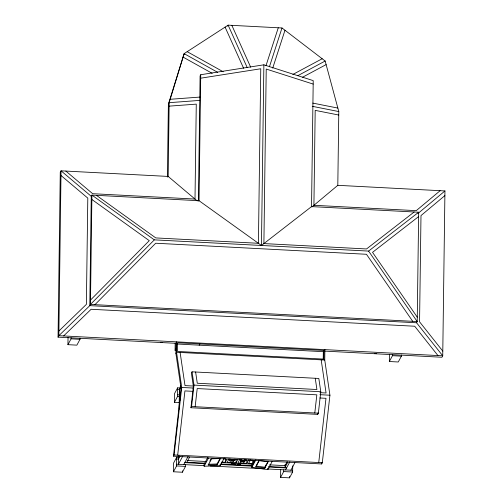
<?xml version="1.0" encoding="UTF-8"?>
<svg xmlns="http://www.w3.org/2000/svg" width="503" height="503" viewBox="0 0 503 503"><rect width="100%" height="100%" fill="white"/><g stroke="black" fill="none" stroke-linecap="round" stroke-linejoin="round"><path stroke-width="0.75" d="M176.39 343.342L58.052 337.142L60.266 172.278L61.045 170.819L168.178 176.434L197.264 200.974M80.015 338.154L80.002 339.311L76.871 345.146L67.943 344.674L68.037 337.444M67.943 344.674L71.074 338.84L71.086 337.683M418.678 212.222L368.592 251.085L154.32 239.862L90.452 304.428L89.798 305.648L416.559 322.769L417.213 321.555L418.678 212.222L311.539 206.607L261.453 245.47L199.05 200.716L91.917 195.101L91.263 196.315L89.798 305.648L58.838 335.683L58.052 337.142M167.411 177.106L168.386 104.134L184.136 53.639L228.129 25.15L281.994 27.973L325.158 61.026L338.796 111.565L337.809 185.324L311.898 206.978M168.178 176.434L169.165 102.675L184.136 53.639L217.617 72.313M185.532 464.665L185.506 466.4L182.382 472.235L173.453 471.77L173.566 463.093L176.698 457.258L178.93 457.372M179.59 402.626L174.384 402.35L174.497 393.673L177.628 387.838L180.602 387.995M176.566 350.365L175.075 350.289L175.176 343.059M173.453 456.183L181.08 388.662L175.893 353.49L176.031 343.071L176.685 341.858L176.547 352.27L181.728 387.448L174.107 454.964L173.453 456.183L321.656 463.948L322.31 462.729L329.93 395.213L324.749 360.035L324.888 349.623M173.453 471.77L176.578 465.935L176.698 457.258M174.384 402.35L177.509 396.515L177.628 387.838M178.502 455.793L178.389 464.294L182.734 456.19M179.131 409.071L179.389 389.668L180.476 387.643M179.452 403.934L179.558 396.125L180.596 394.182L180.577 395.723M180.269 399.979L180.338 394.666M182.382 472.235L182.4 470.789M198.408 201.15L200.087 75.94L200.735 74.721L263.874 64.818L313.224 80.618L311.539 206.607M199.05 200.716L200.735 74.721M221.653 462.062L225.375 462.257L225.419 458.786L223.936 458.705M229.676 459.723L230.695 459.195L229.676 459.723L230.085 461.113L233.197 461.276L235.033 460L234.266 459.384L235.033 460M230.085 461.113L229.682 459.377M231.493 463.188L231.474 464.577L235.303 464.275L232.254 463.118M233.197 461.276L235.039 459.654M229.117 458.705L227.161 462.351L236.089 462.817L236.133 459.346L233.901 459.226M240.39 460.283L241.409 459.755L240.39 460.283L240.799 461.672L243.911 461.836L245.747 460.566L244.98 459.943L245.747 460.566M240.421 463.653L240.403 465.042L237.108 464.464L241.182 463.584M240.78 463.062L240.811 460.981M243.892 463.225L243.917 461.49L245.753 460.22M239.83 459.264L237.875 462.911L246.803 463.376L246.847 459.905M272.242 461.326L267.822 469.569L251.827 467.369L252.028 464.263M249.375 460.038L253.097 460.232L253.053 463.703L248.589 463.47L250.544 459.824M261.453 245.47L263.874 64.818M292.727 465.816L292.645 472.015L289.514 477.85L280.586 477.385L280.693 469.431M280.586 477.385L283.717 471.55L283.736 469.815M268.759 466.526L285.044 467.381L285.082 464.489M289.514 477.85L289.533 476.404M323.215 359.607L323.322 351.672L323.976 350.453L177.578 342.782L177.465 351.44L323.857 359.111L323.976 350.453M401.419 354.992L401.407 356.149L398.275 361.984L389.347 361.519L389.441 354.288M389.347 361.519L392.478 355.684L392.491 354.527M337.809 185.324L444.948 190.939L442.734 355.803L441.955 357.256L324.404 351.1M180.621 385.55L180.42 387.071M231.198 459.968L232.99 460M255.901 466.885L259.29 460.566L268.174 461.792L264.785 468.111L255.901 466.885L255.996 466.03L264.88 467.249L267.929 461.559M264.785 468.111L265.647 465.124M267.822 469.569L267.942 468.425M177.678 455.152L184.928 390.919L192.58 391.315M190.933 407.738L193.353 386.304L191.398 373.031L192.052 371.818L318.827 378.457L320.782 391.736L318.361 413.17L317.714 414.384L190.933 407.738L191.586 406.525L194.007 385.091L192.052 371.818M195.158 406.713L197.207 388.561L316.84 394.83L314.79 412.982M317.714 414.384L317.871 412.957M318.739 462.546L325.988 398.307L319.87 397.986M321.656 463.948L321.832 462.402M180.332 392.874L180.168 393.849A7.023 0.949 -87 0 1 180.093 392.717A2.402 0.327 -87 0 1 179.716 391.202A2.402 0.327 -87 0 1 180.149 388.165A7.023 0.949 -87 0 1 180.263 386.681L180.407 387.077M265.98 65.73L278.272 27.778M269.413 66.811L281.994 27.973M272.714 68.106L284.975 30.255M180.3 392.962L180.508 393.692M168.386 104.134L169.165 102.675L199.754 100.405M227.608 26.125L228.129 25.15L247.111 67.339M175.075 350.289L176.471 347.699M175.893 353.49L176.547 352.27L324.749 360.035M199.232 345.171L199.886 343.951M180.401 392.849L179.32 394.874L177.534 394.78M178.741 456.862L179.263 455.894M179.904 456.384L178.458 459.088L176.672 458.994M183.746 464.571L188.091 456.473M189.612 457.051L186.833 462.238L204.664 463.169M207.676 457.629L203.998 464.495L204.13 466.231L220.157 465.709L224.206 458.158M204.13 466.231L208.55 457.988M209.839 461.119L210.858 459.22M217.114 464.854L220.503 458.535L211.6 458.824L208.211 465.143L217.114 464.854L217.051 463.986L220.1 458.296M225.375 462.257L227.004 459.214M236.089 462.817L237.718 459.78M246.803 463.376L248.759 459.729M253.097 460.232L252.789 464.194L221.421 462.546M251.745 466.136L254.952 460.157M251.827 467.369L255.882 459.817M256.335 465.394L259.045 460.339M287.15 461.754L285.063 465.646L269.558 464.835M285.044 467.381L287.823 462.194M285.522 469.909L289.866 461.804M290.879 470.186L294.859 462.76M90.509 300.058L149.272 240.654L91.854 199.471M94.948 304.667L155.71 243.232L366.454 254.279L412.712 321.316M58.901 331.012L86.378 304.359L87.799 198.119L60.982 175.49M63.642 335.935L91.118 309.276L414.698 326.233L437.931 355.546M241.981 460.471L242.911 460.823L243.647 460.497M440.138 190.687L416.245 210.656L313.916 205.293L315.186 110.364L338.752 115.036M418.024 213.435L444.948 190.939M444.885 195.604L420.992 215.58L419.565 321.813L442.797 351.132M414.176 211.989L366.53 248.96L263.893 243.584L266.225 69.056L313.18 84.089M418.615 216.592L372.534 252.349L417.27 317.179M183.356 55.097L184.67 54.249M292.847 74.457L322.178 58.744M297.713 75.727L325.158 61.026M302.592 77.204L326.126 64.604M200.691 78.191L260.755 68.766L258.423 243.295L155.785 237.919L96.413 195.334M170.203 99.286L199.936 97.079M169.121 106.146L196.271 104.134L195.001 199.062L92.665 193.699L65.849 171.07M208.148 464.275L217.051 463.986M176.924 344.002L323.322 351.672M71.074 338.84L80.002 339.311M392.478 355.684L401.407 356.149M194.007 385.091L320.782 391.736M193.416 386.04L185.003 385.6L180.118 352.458M319.939 392.673L326.063 392.994L321.178 359.852M181.728 387.448L193.183 388.046M319.895 394.685L329.93 395.213M177.603 389.574L179.389 389.668M177.509 396.515L179.741 396.634M191.586 406.525L318.361 413.17M174.107 454.964L322.31 462.729M239.371 459.516L240.83 459.591M244.665 459.792L246.118 459.868M187.632 460.541L206.243 461.515M220.654 464.005L252.009 465.652M184.79 462.628L205.142 463.697M220.389 464.495L252.116 466.155M268.558 467.017L286.565 467.96M176.603 464.2L204.099 465.64M210.367 465.967L264.383 468.796M267.514 468.959L292.664 470.28M176.578 465.935L185.506 466.4M283.717 471.55L292.645 472.015M374.295 353.389L376.584 353.703M160.79 342.266L162.312 342.48M312.809 103.102L337.853 108.07M312.25 106.303L338.796 111.565M187.179 51.671L223.263 71.797M183.079 57.109L212.159 73.331M154.32 239.862L91.917 195.101L90.452 304.428L417.213 321.555L368.592 251.085M91.263 196.315L61.045 170.819L58.838 335.683L442.734 355.803L416.559 322.769M231.845 25.345L250.67 67.176M225.093 27.118L243.603 68.263M315.255 378.275L316.915 389.511L197.277 383.242L195.623 372.006M220.069 464.552L220.157 465.709M231.198 460.314L232.983 460.346L231.198 460.314M241.912 460.874L243.697 460.905L241.912 460.874"/></g></svg>
